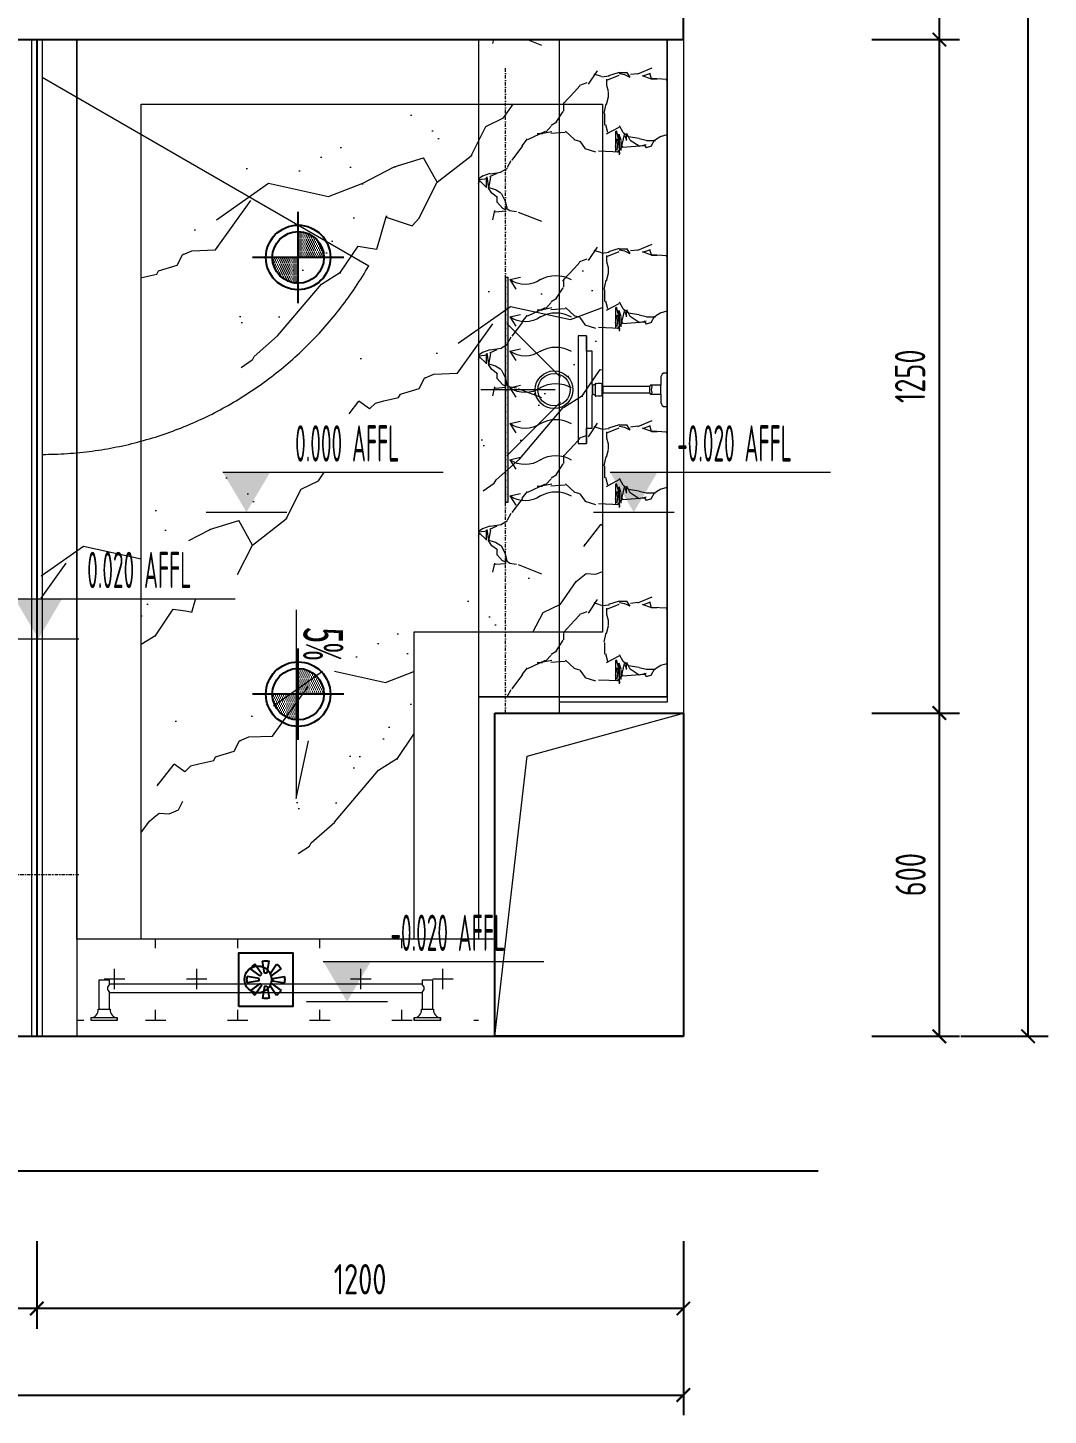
# Model space of a CAD drawing. Header units: millimetres. Extents: x 3162 to 221128, y -144913 to 11496.
# Drawn here: x 20279 to 22174, y -34349 to -31774 of the extents above; entities that cross this region are included whole.
import ezdxf
from ezdxf.enums import TextEntityAlignment as Align

# ---------------------------------------------------------------- set-up
doc = ezdxf.new("R2010")
doc.units = ezdxf.units.MM
doc.header["$LTSCALE"] = 10
doc.linetypes.add('DASHDOT2', pattern=[12.7, 6.35, -3.175, 0, -3.175])
doc.linetypes.add('HIDDEN', pattern=[9.525, 6.35, -3.175])
doc.layers.get('Defpoints').update_dxf_attribs({"color": 250})
for name, color, linetype, lineweight in [('FC-Material【地坪分割线】', 138, 'Continuous', 0), ('FF-FIXT【洁具】', 31, 'Continuous', 0), ('Fine【细线】', 250, 'Continuous', 0), ('RC-dimensions', 44, 'Continuous', 0), ('RC-Lamplight【灯带】', 205, 'DASHDOT2', 0), ('RC-Lamps【天花灯具】', 2, 'Continuous', 0), ('RC-Modelling【天花造型】', 30, 'Continuous', 0)]:
    doc.layers.add(name, color=color, linetype=linetype, lineweight=lineweight)
for name, color, linetype in [('SYMBOL【符号】', 136, 'Continuous'), ('T★★05-天花灯具', 4, 'Continuous'), ('WALL_NEW【新建墙体】', 4, 'Continuous'), ('WALL【墙体】', 7, 'Continuous'), ('图层5', 251, 'Continuous'), ('屋面', 4, 'Continuous')]:
    doc.layers.add(name, color=color, linetype=linetype)
doc.styles.add('尺寸标注', font='ARCHS.SHX', dxfattribs={"width": 0.8})
doc.styles.add('文字', font='')
doc.styles.add('标高', font='ARCHS.SHX', dxfattribs={"width": 0.5})
doc.styles.get('文字').set_extended_font_data('SimSun')
doc.dimstyles.new('海龙1：25', dxfattribs={"dimscale": 25, "dimtxt": 2.25, "dimasz": 1, "dimexe": 1.5, "dimexo": 1, "dimgap": 1, "dimtad": 1, "dimdec": 0, "dimrnd": 5, "dimdsep": 46, "dimtxsty": '尺寸标注', "dimblk": 'ARCHTICK', "dimblk1": 'ARCHTICK', "dimblk2": 'ARCHTICK', "dimcen": 1, "dimclrd": 44, "dimclre": 44, "dimclrt": 2, "dimadec": 0, "dimazin": 0, "dimtfac": 1, "dimtdec": 0, "dimtix": 1, "dimtmove": 2, "dimatfit": 3, "dimldrblk": 'hl_arrow2', "dimfxl": 5, "dimfxlon": 1, "dimarcsym": 0})

# ---------------------------------------------------------------- blocks, each defined once
blk = doc.blocks.new('_ArchTick')
at = {"color": 2, "linetype": 'ByBlock', "const_width": 0.15}
blk.add_lwpolyline([(-0.5, -0.5), (0.5, 0.5)], dxfattribs=at)
blk = doc.blocks.new('*D31')
at = {"layer": 'Defpoints', "color": 0, "transparency": 16777216}
for p in [(14746.2, -34011.8), (21496.2, -34026.1), (21496.2, -34311.8)]:
    blk.add_point(p, dxfattribs=at)
at = {"layer": 'RC-dimensions', "color": 44, "lineweight": -2, "transparency": 16777216}
for p, q in [((14746.2, -34186.8), (14746.2, -34349.3)), ((21496.2, -34186.8), (21496.2, -34349.3)), ((14746.2, -34311.8), (21496.2, -34311.8))]:
    blk.add_line(p, q, dxfattribs=at)
at = {"layer": 'RC-dimensions', "color": 44, "lineweight": -2, "transparency": 16777216, "xscale": 25, "yscale": 25, "zscale": 25, "rotation": 180}
blk.add_blockref('_ArchTick', (14746.2, -34311.8), dxfattribs=at)
at = {"layer": 'RC-dimensions', "color": 44, "lineweight": -2, "transparency": 16777216, "xscale": 25, "yscale": 25, "zscale": 25}
blk.add_blockref('_ArchTick', (21496.2, -34311.8), dxfattribs=at)
at = {"layer": 'RC-dimensions', "color": 2, "transparency": 16777216, "insert": (18121.2, -34257.5), "char_height": 56.25, "attachment_point": 5, "style": '尺寸标注'}
blk.add_mtext('6750', dxfattribs=at)
blk = doc.blocks.new('hl_arrow2')
at = {"color": 2}
blk.add_line((-0.22, 0), (-1, 0), dxfattribs=at)
blk.add_lwpolyline([(-0.22, 0), (-0.86, -0.69), (-0.65, -0.86), (0, 0), (-0.65, 0.86), (-0.86, 0.69)], close=True, dxfattribs=at)
for points in [[(-0.86, 0.69), (-0.65, 0.86), (-0.22, 0), (0, 0)], [(-0.86, -0.69), (-0.65, -0.86), (-0.22, 0), (0, 0)]]:
    blk.add_solid(points, dxfattribs=at)
blk = doc.blocks.new('*D32')
at = {"layer": 'Defpoints', "color": 0, "transparency": 16777216}
for p in [(21671.4, -33045.8), (21971.4, -33045.8), (21671.4, -33645.8)]:
    blk.add_point(p, dxfattribs=at)
at = {"layer": 'RC-dimensions', "color": 44, "lineweight": -2, "transparency": 16777216}
for p, q in [((21846.4, -33045.8), (22008.9, -33045.8)), ((21971.4, -33645.8), (21971.4, -33045.8)), ((21846.4, -33645.8), (22008.9, -33645.8))]:
    blk.add_line(p, q, dxfattribs=at)
at = {"layer": 'RC-dimensions', "color": 44, "lineweight": -2, "transparency": 16777216, "xscale": 25, "yscale": 25, "zscale": 25}
for p, rotation in [((21971.4, -33045.8), 90), ((21971.4, -33645.8), 270)]:
    blk.add_blockref('_ArchTick', p, dxfattribs=dict(at, rotation=rotation))
at = {"layer": 'RC-dimensions', "color": 2, "transparency": 16777216, "insert": (21918.2, -33345.8), "char_height": 56.25, "attachment_point": 5, "rotation": 90, "style": '尺寸标注'}
blk.add_mtext('600', dxfattribs=at)
blk = doc.blocks.new('*D33')
at = {"layer": 'Defpoints', "color": 0, "transparency": 16777216}
for p in [(21671.4, -31795.7), (21971.4, -31795.7), (21671.4, -33045.8)]:
    blk.add_point(p, dxfattribs=at)
at = {"layer": 'RC-dimensions', "color": 44, "lineweight": -2, "transparency": 16777216}
for p, q in [((21846.4, -31795.7), (22008.9, -31795.7)), ((21971.4, -33045.8), (21971.4, -31795.7)), ((21846.4, -33045.8), (22008.9, -33045.8))]:
    blk.add_line(p, q, dxfattribs=at)
at = {"layer": 'RC-dimensions', "color": 44, "lineweight": -2, "transparency": 16777216, "xscale": 25, "yscale": 25, "zscale": 25}
for p, rotation in [((21971.4, -31795.7), 90), ((21971.4, -33045.8), 270)]:
    blk.add_blockref('_ArchTick', p, dxfattribs=dict(at, rotation=rotation))
at = {"layer": 'RC-dimensions', "color": 2, "transparency": 16777216, "insert": (21917.1, -32420.7), "char_height": 56.25, "attachment_point": 5, "rotation": 90, "style": '尺寸标注'}
blk.add_mtext('1250', dxfattribs=at)
blk = doc.blocks.new('*D34')
at = {"layer": 'Defpoints', "color": 0, "transparency": 16777216}
for p in [(21846.4, -29895.8), (22136.1, -29895.8), (21846.4, -33645.8)]:
    blk.add_point(p, dxfattribs=at)
at = {"layer": 'RC-dimensions', "color": 44, "lineweight": -2, "transparency": 16777216}
for p, q in [((22011.1, -29895.8), (22173.6, -29895.8)), ((22136.1, -33645.8), (22136.1, -29895.8)), ((22011.1, -33645.8), (22173.6, -33645.8))]:
    blk.add_line(p, q, dxfattribs=at)
at = {"layer": 'RC-dimensions', "color": 44, "lineweight": -2, "transparency": 16777216, "xscale": 25, "yscale": 25, "zscale": 25}
for p, rotation in [((22136.1, -29895.8), 90), ((22136.1, -33645.8), 270)]:
    blk.add_blockref('_ArchTick', p, dxfattribs=dict(at, rotation=rotation))
at = {"layer": 'RC-dimensions', "color": 2, "transparency": 16777216, "insert": (22080.6, -31690.8), "char_height": 56.25, "attachment_point": 5, "rotation": 90, "style": '尺寸标注'}
blk.add_mtext('3750', dxfattribs=at)
blk = doc.blocks.new('花洒平面')
at = {"color": 8}
for p, q in [((0, 207.8), (0, 345.7)), ((-23.2, 198.2), (-122.7, 297.6)), ((23.2, 198.2), (122.7, 297.6)), ((100, 150), (-100, 150)), ((10, 139.4), (-10, 139.4)), ((9.5, 133.4), (-9.5, 133.4)), ((7.6, 138.4), (-7.5, 138.4)), ((11, 121.4), (-11, 121.4)), ((6, 119.4), (-6, 119.4)), ((-6.5, 32), (6.5, 32)), ((-8.5, 12), (8.5, 12))]:
    blk.add_line(p, q, dxfattribs=at)
blk.add_lwpolyline([(11, 131.4, 0.992115), (11, 133.4), (9.5, 133.4, 0.130917), (7.6, 138.4), (9.5, 138.4, 0.413995), (10, 139.4), (71.3, 139.4), (71.3, 150), (100, 150), (100, 165), (-100, 165), (-100, 150), (-71.3, 150), (-71.3, 139.4), (-10, 139.4, 0.413995), (-9.5, 138.4), (-7.5, 138.4, 0.130917), (-9.5, 133.4), (-11, 133.4, 0.992115), (-11, 131.4, 0.003958), (-11, 131.4, 0.080962), (-11, 121.4, 1), (-11, 119.4), (-6, 119.4), (-6, 32), (-6.5, 32, 0.414214), (-8.5, 30), (-8.5, 12), (-21, 12, 0.261972), (-31, 7), (-31, 0), (31, 0), (31, 7, 0.261972), (21, 12), (8.5, 12), (8.5, 30, 0.414214), (6.5, 32), (6, 32), (6, 119.4), (11, 119.4, 1), (11, 121.4, 0.080962), (11, 131.4)], format="xyb")
blk.add_lwpolyline([(8.5, 30, -0.375464), (2.6, 29, 0.238002), (-2.6, 29, -0.375464), (-8.5, 30)], format="xyb", dxfattribs=at)
for radius in [35, 30]:
    blk.add_circle((0, 210), radius, dxfattribs=at)
blk = doc.blocks.new('DOORBLK101')
blk.add_line((-0.5, 0), (0, 0.866))
at = {"color": 8, "linetype": 'HIDDEN', "ltscale": 10}
blk.add_arc((-0.5, 0), 1, 0, 60, dxfattribs=at)
blk = doc.blocks.new('*D37')
at = {"layer": 'Defpoints', "color": 0, "transparency": 16777216}
for p in [(21671.4, -31645.7), (21971.4, -31645.7), (21671.4, -31795.7)]:
    blk.add_point(p, dxfattribs=at)
at = {"layer": 'RC-dimensions', "color": 44, "lineweight": -2, "transparency": 16777216}
for p, q in [((21846.4, -31645.7), (22008.9, -31645.7)), ((21971.4, -31795.7), (21971.4, -31645.7)), ((21846.4, -31795.7), (22008.9, -31795.7))]:
    blk.add_line(p, q, dxfattribs=at)
at = {"layer": 'RC-dimensions', "color": 44, "lineweight": -2, "transparency": 16777216, "xscale": 25, "yscale": 25, "zscale": 25}
for p, rotation in [((21971.4, -31645.7), 90), ((21971.4, -31795.7), 270)]:
    blk.add_blockref('_ArchTick', p, dxfattribs=dict(at, rotation=rotation))
at = {"layer": 'RC-dimensions', "color": 2, "transparency": 16777216, "insert": (21918.2, -31720.7), "char_height": 56.25, "attachment_point": 5, "rotation": 90, "style": '尺寸标注'}
blk.add_mtext('150', dxfattribs=at)
blk = doc.blocks.new('*D130')
at = {"layer": 'Defpoints', "color": 0, "transparency": 16777216}
for p in [(20296.2, -33851.1), (21496.2, -33851.1), (20296.2, -34151.1)]:
    blk.add_point(p, dxfattribs=at)
at = {"layer": 'RC-dimensions', "color": 44, "lineweight": -2, "transparency": 16777216}
for p, q in [((20296.2, -34026.1), (20296.2, -34188.6)), ((21496.2, -34026.1), (21496.2, -34188.6)), ((21496.2, -34151.1), (20296.2, -34151.1))]:
    blk.add_line(p, q, dxfattribs=at)
at = {"layer": 'RC-dimensions', "color": 44, "lineweight": -2, "transparency": 16777216, "xscale": 25, "yscale": 25, "zscale": 25, "rotation": 180}
blk.add_blockref('_ArchTick', (20296.2, -34151.1), dxfattribs=at)
at = {"layer": 'RC-dimensions', "color": 44, "lineweight": -2, "transparency": 16777216, "xscale": 25, "yscale": 25, "zscale": 25}
blk.add_blockref('_ArchTick', (21496.2, -34151.1), dxfattribs=at)
at = {"layer": 'RC-dimensions', "color": 2, "transparency": 16777216, "insert": (20896.2, -34096.8), "char_height": 56.25, "attachment_point": 5, "style": '尺寸标注'}
blk.add_mtext('1200', dxfattribs=at)
blk = doc.blocks.new('海龙工具_毛巾架平面')
at = {"linetype": 'ByBlock', "lineweight": 0}
for p, q in [((-323.6, 0.4), (-323.6, 4.4)), ((-275.6, 0.4), (-275.6, 4.4)), ((276.4, 0.4), (276.4, 4.4)), ((324.4, 0.4), (324.4, 4.4))]:
    blk.add_line(p, q, dxfattribs=at)
for points in [[(-289.6, 66.9), (-289.6, 74.4), (-309.6, 74.4), (-309.6, 20.4)], [(290.4, 66.9), (-289.6, 66.9)], [(-289.6, 20.2), (-289.6, 51.9)], [(-289.6, 51.9), (290.4, 51.9)], [(310.4, 20.2), (310.4, 74.4), (290.4, 74.4), (290.4, 66.9)], [(290.4, 51.9), (290.4, 20.4)]]:
    blk.add_lwpolyline(points)
for points in [[(-324.6, 4.4, 0.406293), (-310.6, 20.4), (-288.6, 20.4, 0.411692), (-274.6, 4.4)], [(275.4, 4.4, 0.406293), (289.4, 20.4), (311.4, 20.4, 0.411692), (325.4, 4.4)]]:
    blk.add_lwpolyline(points, format="xyb", dxfattribs=at)
for points in [[(-274.6, 0.4), (-274.6, 4.4), (-324.6, 4.4), (-324.6, 0.4)], [(325.4, 0.4), (325.4, 4.4), (275.4, 4.4), (275.4, 0.4)]]:
    blk.add_lwpolyline(points, close=True, dxfattribs=at)
at = {"color": 250}
for centre, start, end in [((-284.3, 59.4), 125.0015, 234.9985), ((285.2, 59.4), 305.0015, 54.9985)]:
    blk.add_arc(centre, 9.16, start, end, dxfattribs=at)
blk = doc.blocks.new('卫_毛巾架')
blk.add_blockref('海龙工具_毛巾架平面', (0, -0.4))
blk = doc.blocks.new('排气')
at = {"lineweight": 0}
blk.add_hatch(color=256, dxfattribs=at).paths.add_polyline_path([(5.5, 266.1), (0, 266.1), (0, -266.1), (5.5, -266.1)])
for p, q in [((10.1, 250.8), (24.3, 273.1)), ((10.1, 250.8), (35.1, 245.1)), ((10.1, 165.3), (24.3, 187.7)), ((10.1, 165.3), (35.1, 159.7)), ((10.1, 79.9), (24.3, 102.2)), ((10.1, 79.9), (35.1, 74.2)), ((10.1, -4.8), (24.3, 17.5)), ((10.1, -4.8), (35.1, -10.5)), ((10.1, -91.2), (24.3, -68.8)), ((10.1, -91.2), (35.1, -96.8)), ((10.1, -172.1), (24.3, -149.8)), ((10.1, -172.1), (35.1, -177.8)), ((10.1, -260.1), (24.3, -237.8)), ((10.1, -260.1), (35.1, -265.8))]:
    blk.add_line(p, q, dxfattribs=at)
blk.add_lwpolyline([(5.5, 266.1), (0, 266.1), (0, -266.1), (5.5, -266.1)], close=True, dxfattribs=at)
for centre, major_axis, start_param, end_param in [((46.3, 199.4), (44.5, 44.5), 0.170276, 1.40052), ((118.9, 313.4), (51.2, -51.2), 4.972928, 6.022646), ((46.3, 114), (44.5, 44.5), 0.170276, 1.40052), ((118.9, 228), (51.2, -51.2), 4.972928, 6.022646), ((46.3, 28.5), (44.5, 44.5), 0.170276, 1.40052), ((118.9, 142.5), (51.2, -51.2), 4.972928, 6.022646), ((46.3, -56.2), (44.5, 44.5), 0.170276, 1.40052), ((118.9, 57.8), (51.2, -51.2), 4.972928, 6.022646), ((46.3, -142.5), (44.5, 44.5), 0.170276, 1.40052), ((118.9, -28.5), (51.2, -51.2), 4.972928, 6.022646), ((46.3, -223.5), (44.5, 44.5), 0.170276, 1.40052), ((118.9, -109.5), (51.2, -51.2), 4.972928, 6.022646), ((46.3, -311.5), (44.5, 44.5), 0.170276, 1.40052), ((118.9, -197.5), (51.2, -51.2), 4.972928, 6.022646)]:
    blk.add_ellipse(centre, major_axis=major_axis, ratio=1, start_param=start_param, end_param=end_param, dxfattribs=at)
blk = doc.blocks.new('海龙_05068579')
at = {"layer": 'T★★05-天花灯具'}
h = blk.add_hatch(dxfattribs=at)
h.set_pattern_fill('DOTS', color=250, scale=300.055998, style=0)
h.set_pattern_definition([(0, (-1006.7902, 1050.705), (1.905356, 3.810711), [0, -3.810711])])
edge = h.paths.add_edge_path()
edge.add_line((0, 48), (0, 0))
edge.add_line((0, 0), (48, 0))
edge.add_ellipse((0, 0), major_axis=(33.9, 33.9), ratio=1, start_angle=315, end_angle=405)
edge = h.paths.add_edge_path()
edge.add_line((0, 0), (-48, 0))
edge.add_ellipse((0, 0), major_axis=(33.9, 33.9), ratio=1, start_angle=135, end_angle=225)
edge.add_line((0, -48), (0, 0))
at = {"layer": 'T★★05-天花灯具', "color": 8}
for p, q in [((0, -85), (0, 85)), ((85, 0), (-85, 0))]:
    blk.add_line(p, q, dxfattribs=at)
at = {"layer": 'T★★05-天花灯具'}
blk.add_ellipse((0, 0), major_axis=(42.4, 42.4), ratio=1, start_param=5.497787, end_param=11.780972, dxfattribs=at)
at = {"layer": 'T★★05-天花灯具', "color": 8}
blk.add_ellipse((0, 0), major_axis=(33.9, 33.9), ratio=1, start_param=5.497787, end_param=11.780972, dxfattribs=at)
blk = doc.blocks.new('hl_ElevationD-A2')
blk.add_hatch(color=150).paths.add_polyline_path([(1.469, 2.475), (0, 0), (-1.469, 2.475)])
at = {"color": 150}
for p, q in [((-1.469, 2.475), (12.173, 2.475)), ((-2.5, 0), (2.5, 0))]:
    blk.add_line(p, q, dxfattribs=at)
blk.add_lwpolyline([(0.998, 2.475), (1.469, 2.475)], dxfattribs=at)
at = {"color": 2, "style": '标高', "width": 0.8, "flags": 8}
blk.add_attdef('HEIGHT', text='', height=2.25, dxfattribs=at).set_placement((6.234, 4.25), align=Align.MIDDLE_CENTER)
blk = doc.blocks.new('hl_Connection-A2')
at = {"color": 130, "linetype": 'Continuous'}
blk.add_lwpolyline([(0, 0), (14.02, 0), (9.74, 0.9)], dxfattribs=at)
at = {"color": 2, "style": '文字', "width": 0.6}
blk.add_text('5%%%', height=3, dxfattribs=at).set_placement((1.28, 0.55))
blk = doc.blocks.new('dsfdsdgds')
at = {"layer": '图层5'}
for p, q in [((372350.7, 3775), (372337.8, 3793.4)), ((372355.7, 3777.1), (372351.8, 3799.2)), ((372360, 3777.1), (372363.9, 3799.2)), ((372365.1, 3775), (372377.9, 3793.4)), ((372345.5, 3766.9), (372323.4, 3770.8)), ((372345.5, 3762.5), (372323.4, 3758.6)), ((372347.6, 3771.9), (372329.2, 3784.8)), ((372368.2, 3771.9), (372386.5, 3784.8)), ((372370.2, 3766.9), (372392.3, 3770.8)), ((372370.2, 3762.5), (372392.3, 3758.6)), ((372347.6, 3757.5), (372329.2, 3744.6)), ((372350.7, 3754.4), (372337.8, 3736)), ((372355.7, 3752.3), (372351.8, 3730.2)), ((372360, 3752.3), (372363.9, 3730.2)), ((372365.1, 3754.4), (372377.9, 3736)), ((372368.2, 3757.5), (372386.5, 3744.6))]:
    blk.add_line(p, q, dxfattribs=at)
for radius, start, end in [(35, 125, 145), (35, 80, 100), (35, 35, 55), (35, 170, 190), (12.6, 170, 190), (12.6, 125, 145), (12.6, 80, 100), (12.6, 35, 55), (12.6, 350, 10), (35, 350, 10), (35, 215, 235), (12.6, 215, 235), (12.6, 260, 280), (12.6, 305, 325), (35, 305, 325), (35, 260, 280)]:
    blk.add_arc((372357.9, 3764.7), radius, start, end, dxfattribs=at)
at = {"layer": '屋面'}
blk.add_lwpolyline([(372307.9, 3714.7), (372407.9, 3714.7), (372407.9, 3814.7), (372307.9, 3814.7)], close=True, dxfattribs=at)
blk = doc.blocks.new('*D796')
at = {"layer": 'Defpoints', "color": 0, "transparency": 16777216}
for p in [(19296.2, -33851.1), (20296.2, -33851.1), (19296.2, -34151.1)]:
    blk.add_point(p, dxfattribs=at)
at = {"layer": 'RC-dimensions', "color": 44, "lineweight": -2, "transparency": 16777216}
for p, q in [((19296.2, -34026.1), (19296.2, -34188.6)), ((20296.2, -34026.1), (20296.2, -34188.6)), ((20296.2, -34151.1), (19296.2, -34151.1))]:
    blk.add_line(p, q, dxfattribs=at)
at = {"layer": 'RC-dimensions', "color": 44, "lineweight": -2, "transparency": 16777216, "xscale": 25, "yscale": 25, "zscale": 25, "rotation": 180}
blk.add_blockref('_ArchTick', (19296.2, -34151.1), dxfattribs=at)
at = {"layer": 'RC-dimensions', "color": 44, "lineweight": -2, "transparency": 16777216, "xscale": 25, "yscale": 25, "zscale": 25}
blk.add_blockref('_ArchTick', (20296.2, -34151.1), dxfattribs=at)
at = {"layer": 'RC-dimensions', "color": 2, "transparency": 16777216, "insert": (19796.2, -34098), "char_height": 56.25, "attachment_point": 5, "style": '尺寸标注'}
blk.add_mtext('1000', dxfattribs=at)

msp = doc.modelspace()

# ---------------------------------------------------------------- hatches: boundary and pattern name
at = {"layer": 'FC-Material【地坪分割线】'}
h = msp.add_hatch(dxfattribs=at)
h.set_pattern_fill('大理石', color=8, scale=80, angle=333, style=0, pattern_type=2)
h.set_pattern_definition([(14.987, (19576.58, -31785.07), (1241.3514, 215.9785), [16.144, -3374.17]), (41.1986, (19351.3, -31698.57), (1135.501, 1118.3906), [58.16, -4013.025]), (33.9454, (19327.53, -31718.78), (792.284, 444.7898), [24.71, -5164.29]), (63, (19348.03, -31705), (449.07, -228.81), [7.2, -748.8]), (44.565, (19565.77, -31795.72), (343.217, 673.6), [15.18, -1578.61]), (144.4692, (19565.77, -31795.72), (-449.0673, 228.8112), [24.27, -5072.116]), (52.2157, (19514.58, -31822.17), (1821.9346, 2465.5925), [51.306, -5335.84]), (35.133, (19281.312, -31444.726), (3512.35322, 2452.75984), [118.095, -24681.828]), (333, (19338.1, -31349.26), (343.22, 673.6), [0, -504]), (37.9831, (19691.323, -31374.85), (1927.785, 1563.18036), [79.454, -8263.23]), (54.4391, (19728.882, -31729.34), (3987.08591, 5604.78592), [112.857, -23587.202]), (55.875, (19511.88, -31542.004), (2165.15134, 3139.19346), [58.048, -12132.085]), (49.7595, (19395.06, -31660.258), (1478.71774, 1791.99157), [125.743, -13077.228]), (333, (19325.2, -31624.26), (343.22, 673.6), [0, -504]), (333, (19328.8, -31635.15), (343.22, 673.6), [0, -504]), (333, (19397.64, -31624.8), (343.22, 673.6), [0, -504]), (333, (19423.6, -31538.16), (343.22, 673.6), [0, -504]), (32.0362, (19476.29, -31564.274), (792.2841, 444.78976), [41.983, -8774.416]), (333, (19511.2, -31543.2), (343.22, 673.6), [0, -504]), (333, (19441.7, -31538.3), (343.22, 673.6), [0, -504]), (333, (19485.4, -31506.1), (343.22, 673.6), [0, -504]), (333, (19430.7, -31559.9), (343.22, 673.6), [0, -504]), (23.1944, (19667.63, -31738.53), (792.284, 444.7897), [18.745, -3917.62]), (63, (19657.83, -31757.8), (449.07, -228.81), [21.6, -734.4]), (16.6678, (19622.86, -31768.25), (2033.6355, 660.7682), [36.497, -7627.784]), (63, (19619.6, -31774.66), (449.07, -228.81), [7.2, -748.8]), (12.8056, (19592.176, -31780.895), (1241.3514, 215.9785), [28.117, -5876.43]), (333, (19549.2, -31702), (343.22, 673.6), [0, -504]), (333, (19669.3, -31737.6), (343.22, 673.6), [0, -504]), (333, (19669.3, -31737.6), (343.22, 673.6), [0, -504]), (2.3578, (19684.86, -31731.15), (1690.4187, -12.8327), [44.06, -4582.047]), (333, (19690.5, -31692.3), (343.22, 673.6), [0, -504]), (119.31, (19691.32, -31374.85), (-554.9178, 1131.2233), [51.92, -5399.674]), (341.1301, (19596.377, -31439.604), (4833.88966, -1614.51117), [50.912, -10640.542]), (20.8624, (19489.334, -31401.224), (2825.9196, 1105.55794), [67.967, -14205.113]), (347.6209, (19377.892, -31376.765), (3037.62054, -699.2663), [114.095, -11865.847]), (333, (19435.84, -31353.65), (343.22, 673.6), [0, -504]), (351.435, (19544.44, -31493.95), (2139.486, -241.644), [22.77, -4758.595]), (349.699, (19566.96, -31497.34), (449.067, -228.811), [12.53, -2618.43]), (74.0937, (19579.285, -31499.582), (1504.3831, 5172.8289), [62.365, -13034.362]), (333, (19536.6, -31441.3), (343.22, 673.6), [0, -504]), (333, (19596.8, -31438.2), (343.22, 673.6), [0, -504]), (333, (19496.44, -31484.4), (343.22, 673.6), [0, -504]), (333, (19512.2, -31310.8), (343.22, 673.6), [0, -504]), (333, (19475.86, -31328.6), (343.22, 673.6), [0, -504]), (17.1449, (19611.575, -31346.34), (2033.6355, 660.76822), [56.858, -11883.262]), (27.5829, (19552.845, -31377.02), (792.2841, 444.78971), [66.261, -13848.61]), (333, (19612.4, -31346.2), (343.22, 673.6), [0, -504]), (333, (19530.04, -31347.15), (343.22, 673.6), [0, -504]), (333, (19612.4, -31346.2), (343.22, 673.6), [0, -504]), (333, (19552.4, -31378.1), (343.22, 673.6), [0, -504]), (48.0686, (19644.55, -31456.07), (1478.7177, 1791.9916), [18.63, -3893.463]), (63, (19657, -31442.2), (449.07, -228.81), [75.6, -680.4]), (23.1944, (19879.95, -31200.25), (792.284, 444.7897), [18.745, -3917.62]), (333, (19682.6, -31279.6), (343.22, 673.6), [0, -504]), (333, (19693.4, -31294.1), (343.22, 673.6), [0, -504]), (333, (19643, -31250.3), (343.22, 673.6), [0, -504]), (333, (19755.6, -31207.75), (343.22, 673.6), [0, -504]), (26.13, (19781.73, -31271.423), (792.2841, 444.7897), [36, -7524]), (63, (19753.95, -31325.95), (449.07, -228.81), [61.2, -694.8]), (333, (19754.6, -31324.9), (343.22, 673.6), [0, -504]), (356.1986, (19861.71, -31199.04), (1690.4187, -12.8327), [18.28, -3820.07]), (39.0375, (19852.53, -31206.49), (1135.501, 1118.391), [11.82, -2470.09]), (39.0375, (19843.35, -31213.93), (1135.501, 1118.391), [11.82, -2470.09]), (54.8699, (19814.053, -31255.568), (2165.1514, 3139.19345), [50.912, -10640.542]), (63, (19897.2, -31192.87), (449.07, -228.81), [18, -738]), (333, (19859.3, -31145.3), (343.22, 673.6), [0, -504])])
h.paths.add_polyline_path([(21246.2, -30545.7), (21246.2, -30445.8), (20486.2, -30445.8), (20486.2, -30495.8), (20366.2, -30495.8), (20366.2, -29915.8), (19266.2, -29915.8), (19266.2, -30495.8), (19176.2, -30495.8), (19176.2, -31645.7), (19396.2, -31645.7), (20198.3, -31645.7), (21246.2, -31645.7), (21246.2, -31445.7)])
h.paths.add_polyline_path([(19791.2, -30125.8, -1), (19841.2, -30125.8, -1)], flags=16)
h.paths.add_polyline_path([(20237.7, -31200.8), (20637.1, -31200.8), (20637.1, -31091.2), (20237.7, -31091.2)], flags=24)
h.paths.add_polyline_path([(19816.4, -31606.9), (20180.6, -31606.9), (20180.6, -31497.2), (19816.4, -31497.2)], flags=24)
h.paths.add_polyline_path([(20222.3, -31795.7), (19296.2, -31795.7), (19296.2, -33615.8), (20222.3, -33615.8)])
edge = h.paths.add_edge_path(flags=16)
edge.add_arc((19795.8, -33215.8), 55, -180, 0, ccw=False)
edge.add_arc((19795.8, -33215.8), 55, 0, 180, ccw=False)
h.paths.add_polyline_path([(19821.3, -32600.2), (20185.5, -32600.2), (20185.5, -32490.5), (19821.3, -32490.5)], flags=16)
h.paths.add_polyline_path([(21346.2, -31915.7), (20490.1, -31915.7), (20490.1, -33345.8), (20996.2, -33345.8), (20996.2, -32895.8), (21346.2, -32895.8)])
h.paths.add_polyline_path([(20304.2, -32835.2), (20668.4, -32835.2), (20668.4, -32725.5), (20304.2, -32725.5)])
h.paths.add_polyline_path([(20690.2, -32600.2), (21054.4, -32600.2), (21054.4, -32490.5), (20690.2, -32490.5)], flags=16)
h.paths.add_polyline_path([(20773.4, -32867.9), (20773.4, -32968.4), (20882.7, -32968.4), (20882.7, -32867.9)], flags=16)
h = msp.add_hatch(dxfattribs=at)
h.set_pattern_fill('CROSS', color=8, scale=12, style=0)
h.set_pattern_definition([(0, (20345.14, -33615.76), (76.2, 76.2), [38.1, -114.3]), (90, (20364.19, -33634.81), (-76.2, 76.2), [38.1, -114.3])])
h.paths.add_polyline_path([(20370.1, -33465.8), (20370.1, -33615.8), (21116.2, -33615.8), (21116.2, -33466.5), (21114.4, -33466.5), (21040.3, -33466.5)])
h.paths.add_polyline_path([(20771.2, -33590.8), (20671.2, -33590.8), (20671.2, -33490.8), (20771.2, -33490.8)], flags=16)
at = {"layer": 'FF-FIXT【洁具】'}
h = msp.add_hatch(dxfattribs=at)
h.set_pattern_fill('AA大理石深SC800', color=8, scale=700, style=0, pattern_type=2)
h.set_pattern_definition([(177.769103, (2591073.56, -1734921.775), (-700.00002183, -2.69e-05), [40.03034, -8366.3405]), (28.1136392, (2591053.56, -1734884.377), (700.0000028, 327.23196765), [26.45461, -5529.00824]), (76.6298055, (2591053.56, -1734831.4), (-1.05e-05, 327.2319275), [14.41496, -3012.71901]), (106.992819, (2591056.89, -1734808.02), (6.7e-06, 327.2319222), [11.40566, -2383.78875]), (21.8355897, (2591053.56, -1734784.65), (699.99999517, 327.2319006), [25.13679, -5253.58526]), (17.3096175, (2591056.89, -1734778.42), (700.0000145, 327.231969), [10.47438, -2189.14444]), (162.690382, (2591033.56, -1734920.22), (-700.0000325, 327.231908), [20.94876, -2178.67006]), (125.490837, (2591013.56, -1734913.98), (-4.3e-05, 327.231901), [17.22434, -1188.48149]), (162.690382, (2591003.56, -1734899.96), (-700.0000325, 327.231908), [10.47438, -2189.14444]), (136.925518, (2590993.56, -1734896.84), (-2e-05, 327.23191), [22.8165, -935.47517]), (3.3442344, (2590950.226, -1734882.82), (700.000013, 4.667e-05), [26.71214, -5582.84048]), (10.5914065, (2590933.56, -1734885.936), (1400.000031, 327.2319727), [16.95554, -3543.70772]), (0, (2590923.56, -1734885.94), (700, 327.23194), [10, -689.99994]), (103.370194, (2591053.56, -1734884.38), (-5.48e-05, 327.2319113), [14.41489, -3012.71901]), (90, (2591050.2, -1734870.35), (700, -4e-14), [10.90773, -316.32419]), (90, (2591050.2, -1734859.45), (700, -4e-14), [10.90773, -316.32419]), (78.995121, (2591050.226, -1734848.54), (-2.72e-05, 327.2319559), [17.46185, -3649.52189]), (90, (2591053.56, -1734797.1), (700, -4e-14), [12.46598, -314.76592]), (6.6658365, (2591043.56, -1734779.975), (699.9999705, 1.27e-05), [13.42411, -2805.63262]), (160.679045, (2591043.56, -1734779.975), (-699.9999937, 327.231933), [14.12908, -2952.97835]), (47.485996, (2590760.226, -1734985.66), (700.0000005, 654.4639248), [14.79793, -3092.76646]), (6.1571803, (2590770.226, -1734974.756), (2800.00001973, 327.23192843), [43.58473, -9109.2134]), (31.9352432, (2590813.56, -1734970.08), (699.9999716, 327.2319319), [11.78345, -2462.74511]), (19.3209546, (2590823.56, -1734963.85), (699.999996, 327.2319281), [14.12908, -2952.97835]), (8.8568723, (2590836.89, -1734959.17), (699.9999635, 5.46e-05), [20.24134, -2105.10111]), (30.29957, (2590856.89, -1734956.06), (700.0000166, 327.2319738), [15.44284, -3227.55244]), (61.8626245, (2590870.23, -1734948.27), (-3.7e-05, 327.231936), [14.13664, -1470.21231]), (52.9473395, (2590876.893, -1734935.8), (700.00000455, 981.6958246), [33.192334, -6937.19747]), (51.263996, (2590896.89, -1734909.31), (699.999997, 981.6958529), [15.98128, -3340.08304]), (25.054876, (2590906.9, -1734896.84), (700, -3e-06), [36.79571, -735.91427]), (47.485996, (2590940.226, -1734881.26), (700.0000005, 654.4639248), [14.79793, -3092.76646]), (31.9352432, (2590950.23, -1734870.35), (699.9999716, 327.2319319), [11.78345, -2462.74511]), (56.6470201, (2590960.226, -1734864.12), (700.0000012, 981.6958188), [24.25143, -5068.55181]), (90, (2590973.56, -1734843.86), (700, -4e-14), [15.582476, -311.64945]), (47.485996, (2590973.56, -1734828.28), (700.0000005, 654.4639248), [29.59586, -3077.96853]), (47.485996, (2590993.56, -1734806.465), (700.0000005, 654.4639248), [14.79793, -3092.76646]), (19.3209546, (2591003.56, -1734795.56), (699.999996, 327.2319281), [14.12908, -2952.97835]), (56.2378233, (2591016.893, -1734790.883), (699.99996254, 981.69585345), [29.98968, -6267.84088]), (25.054876, (2590836.9, -1734965.4), (700, -3e-06), [14.71827, -757.99171]), (80.6556929, (2590833.56, -1734985.664), (2.62e-05, 327.2319152), [20.52967, -4290.69354]), (160.679045, (2590846.89, -1734990.34), (-699.9999937, 327.231933), [14.12908, -2952.97835]), (148.064756, (2590856.89, -1734996.57), (-699.999967, 327.2319416), [11.78345, -2462.74511]), (115.424913, (2590863.56, -1735010.596), (-700.000029, 1636.1597197), [15.52817, -3245.38277]), (103.370194, (2590866.89, -1735024.62), (-5.48e-05, 327.2319113), [14.41489, -3012.71901]), (144.961427, (2590873.56, -1735029.3), (-700.0000265, 654.4638884), [8.14233, -1701.74844]), (173.334163, (2590886.89, -1735030.85), (-699.9999705, 1.88e-05), [13.42411, -2805.63262]), (158.418473, (2590930.226, -1735047.993), (-4199.99999472, 1636.15974199), [46.60026, -9739.4493]), (78.995121, (2590843.56, -1735046.435), (-2.72e-05, 327.2319559), [17.46185, -3649.52189]), (4.4550498, (2590846.89, -1735029.294), (700.0000104, 4.37e-05), [20.0606, -4192.66778]), (154.945124, (2590866.9, -1735027.74), (-700, -9e-07), [7.35917, -765.35081]), (132.514004, (2590860.226, -1735024.62), (-699.9999993, 654.463926), [14.79793, -3092.76646]), (90, (2590850.2, -1735013.7), (700, -4e-14), [9.34949, -317.88246]), (142.076999, (2590850.23, -1735004.36), (-700.0000235, 654.463844), [12.67686, -2649.46857]), (125.490837, (2590840.23, -1734996.57), (-4.3e-05, 327.231901), [11.48294, -1194.22296]), (99.344307, (2590833.56, -1734987.22), (-2.57e-05, 327.2319152), [20.5296, -4290.69354]), (90, (2590830.2, -1734985.66), (700, -4e-14), [18.69897, -308.53291]), (136.925518, (2590830.23, -1734985.66), (-2e-05, 327.23191), [18.2532, -940.03847]), (70.3775316, (2590813.56, -1734982.55), (1.97e-05, 327.231914), [9.92593, -2074.51804]), (175.54495, (2590813.56, -1734982.547), (-700.0000158, -2.36e-05), [40.1212, -4172.60718]), (148.064756, (2591410.23, -1735058.9), (-699.999967, 327.2319416), [23.56697, -2450.96166]), (35.0385725, (2591370.23, -1735054.23), (700.000032, 654.463882), [8.14233, -1701.74844]), (6.6658365, (2591386.89, -1735054.23), (699.9999705, 1.27e-05), [13.42411, -2805.63262]), (162.690382, (2591376.89, -1735062.02), (-700.0000325, 327.231908), [10.47438, -2189.14444]), (64.5750864, (2591363.56, -1735090.066), (699.9999829, 1636.1597424), [31.05627, -3229.8546]), (0, (2591370.23, -1735054.23), (700, 327.23194), [16.666664, -683.33328]), (118.137375, (2591413.56, -1735065.13), (-2.2e-05, 327.231903), [7.06832, -1477.28063]), (157.435521, (2591443.56, -1735077.6), (-699.9999875, 327.23189523), [32.48693, -6789.76837]), (136.925518, (2591450.23, -1735083.83), (-2e-05, 327.23191), [9.1266, -949.16507]), (154.945124, (2591460.23, -1735088.5), (-700, -9e-07), [11.03872, -761.67126]), (49.4476465, (2591393.56, -1735060.46), (700.0000126, 981.6957893), [10.25416, -2143.11958]), (51.263996, (2591170.226, -1734792.44), (699.999997, 981.6958529), [15.98128, -3340.08304]), (136.925518, (2591170.23, -1734792.44), (-2e-05, 327.23191), [9.1266, -949.16507]), (176.655765, (2591163.56, -1734786.208), (-700.00001707, -1.59e-05), [26.71214, -5582.84048]), (106.992819, (2591136.89, -1734784.65), (6.7e-06, 327.2319222), [11.40566, -2383.78875]), (19.3209546, (2591120.226, -1734778.42), (699.999996, 327.2319281), [14.12908, -2952.97835]), (159.49524, (2591136.89, -1734784.65), (-700.0000066, 327.2319549), [17.79407, -3718.95475]), (180, (2591146.9, -1734784.65), (-700, 327.23194), [10, -689.99994]), (22.2465213, (2591110.226, -1734773.742), (700.0000198, 327.23192524), [28.8113, -6021.55701]), (6.6658365, (2591096.89, -1734775.3), (699.9999705, 1.27e-05), [13.42411, -2805.63262]), (52.1215557, (2591266.893, -1735037.086), (700.0000225, 981.6958277), [21.71596, -4538.63158]), (78.995121, (2591280.226, -1735019.945), (-2.72e-05, 327.2319559), [17.46185, -3649.52189]), (162.690382, (2591283.56, -1735002.8), (-700.0000325, 327.231908), [10.47438, -2189.14444]), (164.332014, (2591273.56, -1734999.69), (-1399.9999669, 327.2319563), [17.30988, -3617.75911]), (104.970339, (2591256.89, -1734995.01), (-3.98e-05, 327.2319457), [12.90394, -2696.92402]), (109.622468, (2591253.56, -1734982.55), (-1.74e-05, 327.231914), [9.92593, -2074.51804]), (90, (2591250.2, -1734973.2), (700, -4e-14), [12.46598, -314.76592]), (25.054876, (2591250.23, -1734976.3), (700, -3e-06), [14.71827, -757.99171]), (166.844039, (2591270.23, -1734980.99), (-699.999993, 327.2319035), [20.53905, -1417.1955]), (0, (2591260.23, -1734981), (700, 327.23194), [10, -689.99994]), (15.667986, (2591243.56, -1734985.664), (1399.9999669, 327.2319563), [17.30988, -3617.75911]), (180, (2591260.23, -1734985.66), (-700, 327.23194), [16.666664, -683.33328]), (180, (2591273.56, -1734985.66), (-700, 327.23194), [13.333334, -686.66661]), (61.8626245, (2591270.23, -1734991.9), (-3.7e-05, 327.231936), [7.06832, -1477.28063]), (162.690382, (2591280.23, -1734995.01), (-700.0000325, 327.231908), [10.47438, -2189.14444]), (173.334163, (2591293.56, -1734996.57), (-699.9999705, 1.88e-05), [13.42411, -2805.63262]), (171.143127, (2591303.56, -1734998.13), (-699.9999743, -6e-06), [10.12067, -2115.22178]), (13.15596, (2591113.56, -1734909.31), (699.999983, 327.2319595), [13.6927, -1424.04185]), (146.796701, (2591113.56, -1734909.31), (-1400.0000003, 981.6958516), [19.91878, -4163.01753]), (118.137375, (2591096.9, -1734898.4), (-2.2e-05, 327.231903), [14.13664, -1470.21231]), (90, (2591090.2, -1734898.4), (700, -4e-14), [12.46598, -314.76592]), (113.162745, (2591090.23, -1734898.4), (-3.44e-05, 327.2319177), [8.47434, -1771.13755]), (75.873987, (2591080.226, -1734917.1), (699.99999423, 2945.08749146), [27.31624, -5709.08807]), (90, (2591080.2, -1734917.1), (700, -4e-14), [18.69897, -308.53291]), (106.992819, (2591080.23, -1734898.4), (6.7e-06, 327.2319222), [11.40566, -2383.78875]), (90, (2591076.9, -1734924.9), (700, -4e-14), [37.397934, -289.83395]), (95.3136086, (2591076.893, -1734924.892), (-1.335e-05, 327.2319124), [35.99435, -7522.8223]), (83.5762835, (2591070.226, -1734918.66), (3.255e-05, 327.23196893), [29.79375, -6226.89452]), (90, (2591070.2, -1734918.66), (700, -4e-14), [9.34949, -317.88246]), (76.6298055, (2591070.226, -1734909.31), (-1.05e-05, 327.2319275), [14.41496, -3012.71901]), (103.370194, (2591073.56, -1734895.285), (-5.48e-05, 327.2319113), [14.41489, -3012.71901]), (90, (2591070.2, -1734907.75), (700, -4e-14), [26.490205, -300.7417]), (133.553349, (2591373.56, -1735043.32), (-700.0000129, 654.4639115), [19.35087, -4044.33463]), (169.408593, (2591390.226, -1735046.435), (-1400.000041, 327.2319161), [16.95554, -3543.70772]), (6.6658365, (2591363.56, -1735051.11), (699.9999705, 1.27e-05), [13.42411, -2805.63262]), (66.837255, (2591363.56, -1735051.11), (-2.94e-05, 327.231945), [8.47434, -1771.13755]), (148.064756, (2591366.89, -1735030.85), (-699.999967, 327.2319416), [35.35042, -2439.17821]), (164.332014, (2591336.89, -1735012.154), (-1399.9999669, 327.2319563), [17.30988, -3617.75911]), (122.690182, (2591320.226, -1735007.48), (-699.9999866, 981.6958593), [18.51521, -3869.68155]), (160.679045, (2591310.226, -1734991.9), (-699.9999937, 327.231933), [14.12908, -2952.97835]), (169.408593, (2591296.89, -1734987.22), (-1400.000041, 327.2319161), [16.95554, -3543.70772]), (133.553349, (2591280.226, -1734984.105), (-700.0000129, 654.4639115), [19.35087, -4044.33463]), (130.552353, (2591266.89, -1734970.08), (-700.000004, 981.6957954), [20.50832, -2132.86542]), (102.074477, (2591253.56, -1734954.5), (-2.5e-05, 327.2319044), [15.93501, -3330.41737]), (169.408593, (2591250.226, -1734938.916), (-1400.000041, 327.2319161), [33.91108, -3526.75218]), (139.920946, (2591216.893, -1734932.683), (-700.0000024, 654.46388085), [21.78204, -4552.44356]), (154.945124, (2591200.23, -1734918.66), (-700, -9e-07), [11.03872, -761.67126]), (90, (2591190.2, -1734914), (700, -4e-14), [29.606696, -297.62523]), (0, (2591176.9, -1734884.38), (700, 327.23194), [13.333334, -686.66661]), (14.9560981, (2591153.56, -1734890.61), (1399.9999853, 327.2319453), [24.15147, -5047.66192]), (31.9352432, (2591143.56, -1734896.84), (699.9999716, 327.2319319), [11.78345, -2462.74511]), (61.8626245, (2591136.9, -1734909.31), (-3.7e-05, 327.231936), [14.13664, -1470.21231]), (17.3096175, (2591126.89, -1734912.43), (700.0000145, 327.231969), [10.47438, -2189.14444]), (118.137375, (2591126.9, -1734912.43), (-2.2e-05, 327.231903), [7.06832, -1477.28063]), (4.4550498, (2591083.56, -1734909.31), (700.0000104, 4.37e-05), [40.1212, -4172.60718]), (51.263996, (2591073.56, -1734921.775), (699.999997, 981.6958529), [15.98128, -3340.08304]), (0, (2591126.9, -1734898.4), (700, 327.23194), [16.666664, -683.33328]), (166.844039, (2591126.9, -1734898.4), (-699.999993, 327.2319035), [13.6927, -1424.04185]), (171.143127, (2591113.56, -1734895.29), (-699.9999743, -6e-06), [20.24134, -2105.10111]), (142.076999, (2591093.56, -1734892.17), (-700.0000235, 654.463844), [12.67686, -2649.46857]), (118.137375, (2591083.56, -1734884.38), (-2.2e-05, 327.231903), [14.13664, -1470.21231]), (90, (2591056.9, -1734817.4), (700, -4e-14), [9.34949, -317.88246]), (171.143127, (2591086.89, -1734776.86), (-699.9999743, -6e-06), [10.12067, -2115.22178]), (154.945124, (2591096.9, -1734781.53), (-700, -9e-07), [11.03872, -761.67126]), (125.490837, (2591096.9, -1734781.53), (-4.3e-05, 327.231901), [11.48294, -1194.22296]), (0, (2591076.9, -1734772.2), (700, 327.23194), [13.333334, -686.66661]), (17.3096175, (2591066.89, -1734775.3), (700.0000145, 327.231969), [10.47438, -2189.14444])])
h.paths.add_polyline_path([(21466.2, -31795.7), (21116.2, -31795.7), (21116.2, -33015.8), (21466.2, -33015.8)])
h.paths.add_polyline_path([(21407.2, -32448.4, -0.375464), (21406.2, -32454.2), (21424.2, -32454.2), (21424.2, -32437.2), (21406.2, -32437.2, 0.829506), (21408.4, -32441.5, 0.329581)], flags=16)
h.paths.add_polyline_path([(21196.2, -32445.7, 1), (21256.2, -32445.7, 1)], flags=0)
h.paths.add_polyline_path([(21261.2, -32445.7, -1), (21191.2, -32445.7, -1)], flags=16)

# ---------------------------------------------------------------- linework, layer by layer
at = {"layer": 'Defpoints'}
msp.add_line((20296.2, -31795.7), (20296.2, -33645.8), dxfattribs=at)
at = {"layer": 'FC-Material【地坪分割线】'}
for points in [[(20222.3, -31795.7), (20370.1, -31795.7), (20370.1, -33645.8), (20222.3, -33645.8)], [(20490.1, -31915.7), (21346.2, -31915.7), (21346.2, -32895.8), (20996.2, -32895.8), (20996.2, -33465.8), (20490.1, -33465.8)], [(20370.1, -33645.8), (21146.2, -33645.8), (21146.2, -33465.8), (20370.1, -33465.8)]]:
    msp.add_lwpolyline(points, close=True, dxfattribs=at)
msp.add_lwpolyline([(20345.1, -31795.7), (21466.2, -31795.7), (21466.2, -33015.8), (21116.2, -33015.8), (21116.2, -33465.8), (20370.1, -33465.8), (20370.1, -31795.7)], dxfattribs=at)
at = {"layer": 'FF-FIXT【洁具】'}
for p, q in [((20286.2, -31795.7), (20286.2, -33645.8)), ((20306.2, -31795.7), (20306.2, -33645.8))]:
    msp.add_line(p, q, dxfattribs=at)
at = {"layer": 'FF-FIXT【洁具】', "color": 9}
msp.add_line((20296.2, -31795.7), (20296.2, -33645.8), dxfattribs=at)
at = {"layer": 'FF-FIXT【洁具】'}
msp.add_lwpolyline([(21116.2, -33015.8), (21466.2, -33015.8), (21466.2, -31795.7), (21116.2, -31795.7)], close=True, dxfattribs=at)
at = {"layer": 'Fine【细线】', "color": 250}
msp.add_lwpolyline([(21146.2, -33645.8), (21206.2, -33125.8), (21496.2, -33045.8)], dxfattribs=at)
at = {"layer": 'RC-Lamplight【灯带】', "ltscale": 0.1}
for p, q in [((21166.2, -33045.8), (21166.2, -31845.7)), ((19446.2, -33345.8), (20376.2, -33345.8))]:
    msp.add_line(p, q, dxfattribs=at)
at = {"layer": 'RC-Modelling【天花造型】'}
msp.add_line((21266.2, -33045.8), (21266.2, -31795.7), dxfattribs=at)
msp.add_lwpolyline([(19296.2, -31795.7), (21496.2, -31795.7), (21496.2, -33045.8), (21146.2, -33045.8), (21146.2, -33645.8), (19296.2, -33645.8), (19296.2, -31795.7)], dxfattribs=at)
for points in [[(21266.2, -31795.7), (21496.2, -31795.7), (21496.2, -33045.8), (21266.2, -33045.8)], [(21266.2, -31795.7), (21466.2, -31795.7), (21466.2, -33025.8), (21266.2, -33025.8)]]:
    msp.add_lwpolyline(points, close=True, dxfattribs=at)
at = {"layer": 'SYMBOL【符号】'}
msp.add_circle((20706.7, -33540.4), 25, dxfattribs=at)
at = {"layer": 'WALL_NEW【新建墙体】'}
for p, q in [((21496.2, -31795.7), (21496.2, -29895.8)), ((20198.3, -31795.7), (21496.2, -31795.7))]:
    msp.add_line(p, q, dxfattribs=at)
at = {"layer": 'WALL【墙体】'}
for p, q in [((14746.2, -33645.8), (21496.2, -33645.8)), ((14496.2, -33895.8), (21746.2, -33895.8))]:
    msp.add_line(p, q, dxfattribs=at)
msp.add_lwpolyline([(21146.2, -33045.8), (21496.2, -33045.8), (21496.2, -33645.8), (21146.2, -33645.8)], close=True, dxfattribs=at)

# ---------------------------------------------------------------- block references
at = {"layer": 'FC-Material【地坪分割线】'}
ref = msp.add_blockref('hl_ElevationD-A2', (20685.3, -32672.9), dxfattribs=dict(at, xscale=30, yscale=30, zscale=30))
ref.add_attrib('HEIGHT', '0.000 AFFL', dxfattribs={"layer": '0', "color": 2, "height": 67.5, "style": '标高', "width": 0.5}).set_placement((20872.3, -32545.4), align=Align.MIDDLE_CENTER)
ref = msp.add_blockref('hl_ElevationD-A2', (21404.2, -32672.9), dxfattribs=dict(at, xscale=30, yscale=30, zscale=30))
ref.add_attrib('HEIGHT', '-0.020 AFFL', dxfattribs={"layer": '0', "color": 2, "height": 67.5, "style": '标高', "width": 0.5}).set_placement((21591.2, -32545.4), align=Align.MIDDLE_CENTER)
ref = msp.add_blockref('hl_ElevationD-A2', (20299.2, -32907.8), dxfattribs=dict(at, xscale=30, yscale=30, zscale=30))
ref.add_attrib('HEIGHT', '0.020 AFFL', dxfattribs={"layer": '0', "color": 2, "height": 67.5, "style": '标高', "width": 0.5}).set_placement((20486.3, -32780.3), align=Align.MIDDLE_CENTER)
at = {"layer": 'FC-Material【地坪分割线】', "xscale": 25, "yscale": 25, "zscale": 25, "rotation": 270}
msp.add_blockref('hl_Connection-A2', (20777.8, -32854), dxfattribs=at)
at = {"layer": 'FC-Material【地坪分割线】'}
ref = msp.add_blockref('hl_ElevationD-A2', (20872, -33581.3), dxfattribs=dict(at, xscale=30, yscale=30, zscale=30))
ref.add_attrib('HEIGHT', '-0.020 AFFL', dxfattribs={"layer": '0', "color": 2, "height": 67.5, "style": '标高', "width": 0.5}).set_placement((21059, -33453.8), align=Align.MIDDLE_CENTER)
at = {"layer": 'FC-Material【地坪分割线】', "extrusion": (0, 0, -1), "zscale": -1, "rotation": 90.00000000000004}
msp.add_blockref('dsfdsdgds', (-16956.5, -405898.6), dxfattribs=at)
at = {"layer": 'FF-FIXT【洁具】', "xscale": 700, "yscale": 700, "zscale": 700, "rotation": 269.9999999999997}
msp.add_blockref('DOORBLK101', (20306.2, -32215.7), dxfattribs=at)
at = {"layer": 'FF-FIXT【洁具】', "rotation": 90}
msp.add_blockref('花洒平面', (21466.2, -32445.7), dxfattribs=at)
at = {"layer": 'FF-FIXT【洁具】'}
msp.add_blockref('卫_毛巾架', (20720.8, -33615.8), dxfattribs=at)
at = {"layer": 'RC-Lamps【天花灯具】'}
for p in [(20781.2, -32200.2), (20781.2, -33010.8)]:
    msp.add_blockref('海龙_05068579', p, dxfattribs=at)
at = {"layer": 'RC-Lamps【天花灯具】', "xscale": -0.785586852612386, "yscale": 0.785586852612386, "zscale": 0.785586852612386, "rotation": 180}
msp.add_blockref('排气', (21166.2, -32445.7), dxfattribs=at)

# ---------------------------------------------------------------- dimensions: what is measured, and where the dimension line sits
at = {"layer": 'RC-dimensions'}
dim = msp.add_linear_dim(base=(22136.1, -29895.8), p1=(21846.4, -33645.8), p2=(21846.4, -29895.8), angle=270, dimstyle='海龙1：25', dxfattribs=at)
dim.commit()
dim.dimension.update_dxf_attribs({"geometry": '*D34', "text_midpoint": (22080.6, -31690.8), "dimtype": 160})
for base, p1, p2, picture, middle in [((21971.4, -31645.7), (21671.4, -31795.7), (21671.4, -31645.7), '*D37', (21918.2, -31720.7)), ((21971.4, -31795.7), (21671.4, -33045.8), (21671.4, -31795.7), '*D33', (21917.1, -32420.7)), ((21971.4, -33045.8), (21671.4, -33645.8), (21671.4, -33045.8), '*D32', (21918.2, -33345.8))]:
    dim = msp.add_linear_dim(base=base, p1=p1, p2=p2, angle=270, dimstyle='海龙1：25', dxfattribs=at)
    dim.commit()
    dim.dimension.update_dxf_attribs({"geometry": picture, "text_midpoint": middle})
for base, p1, p2, picture, middle in [((19296.2, -34151.1), (20296.2, -33851.1), (19296.2, -33851.1), '*D796', (19796.2, -34098)), ((20296.2, -34151.1), (21496.2, -33851.1), (20296.2, -33851.1), '*D130', (20896.2, -34096.8)), ((21496.2, -34311.8), (14746.2, -34011.8), (21496.2, -34026.1), '*D31', (18121.2, -34257.5))]:
    dim = msp.add_linear_dim(base=base, p1=p1, p2=p2, dimstyle='海龙1：25', dxfattribs=at)
    dim.commit()
    dim.dimension.update_dxf_attribs({"geometry": picture, "text_midpoint": middle})

doc.saveas('drawing.dxf')
